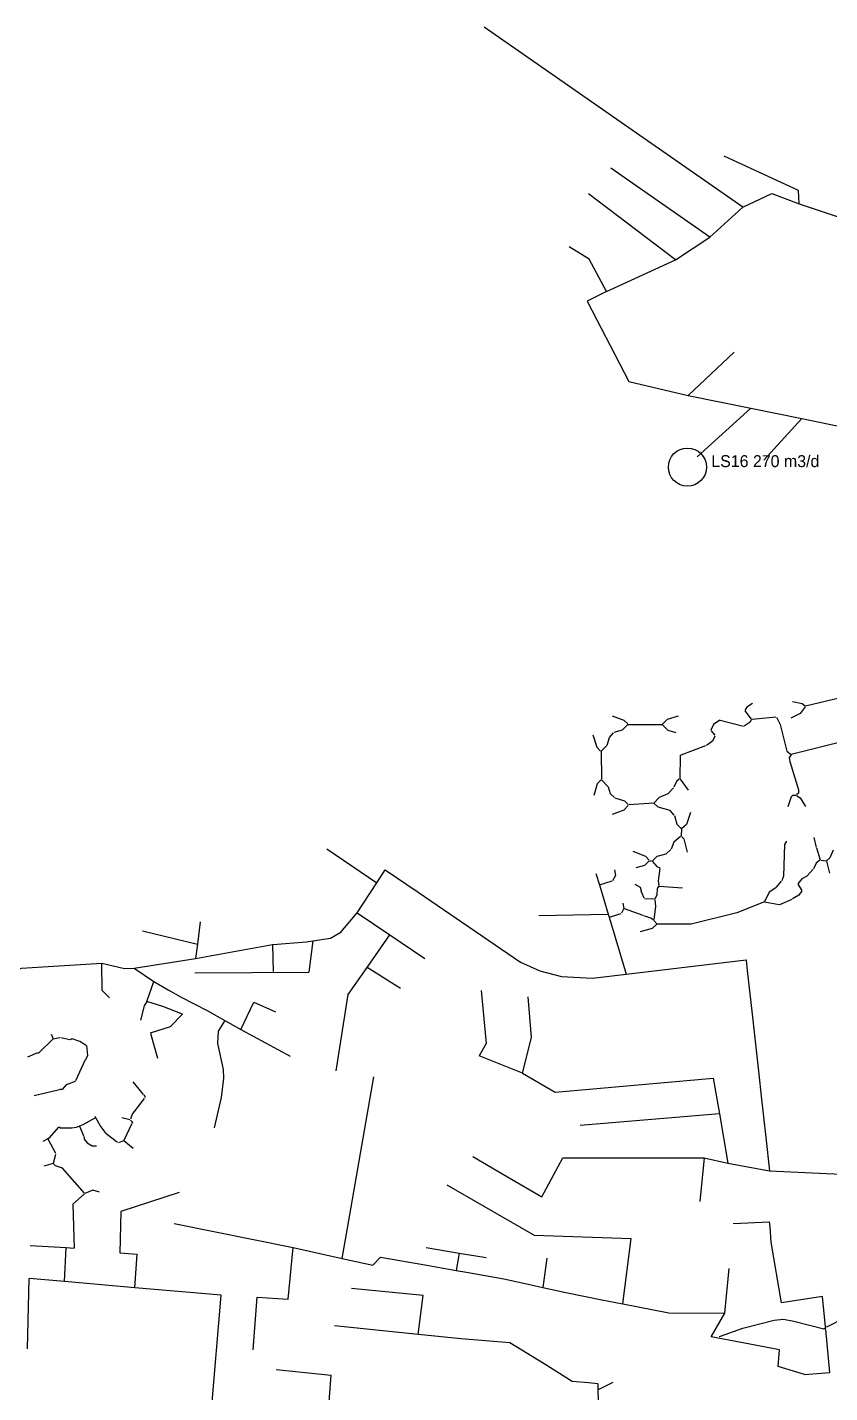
# Model space of a CAD drawing. Header units: metres. Extents: x 432891 to 477890, y 2556094 to 2581523.
# Drawn here: x 445870 to 447554, y 2567705 to 2570567 of the extents above; entities that cross this region are included whole.
import ezdxf

# ---------------------------------------------------------------- set-up
doc = ezdxf.new("R2010")
doc.units = ezdxf.units.M
for name, color, linetype in [('W10_LIFT_STATIONS', 6, 'Continuous'), ('W10_PIPE_DN200', 8, 'Continuous'), ('W10_PIPE_DN250_400', 3, 'Continuous')]:
    doc.layers.add(name, color=color, linetype=linetype)

msp = doc.modelspace()

# ---------------------------------------------------------------- linework, layer by layer
at = {"layer": 'W10_LIFT_STATIONS'}
msp.add_circle((447255.3, 2569645.2), 40, dxfattribs=at)
at = {"layer": 'W10_PIPE_DN200'}
for points in [[(447371.5, 2570190.5), (446828.7, 2570567.2)], [(447490, 2570196.9), (447488.3, 2570225.4), (447332.6, 2570296.8)], [(447302.3, 2570127.5), (447094.2, 2570271.8)], [(447230, 2570079.7), (447047.5, 2570218)], [(447371.5, 2570190.5), (447432.5, 2570218.7), (447490, 2570196.9)], [(447302.3, 2570127.5), (447371.5, 2570190.5)], [(447490, 2570196.9), (447667.2, 2570137.4)], [(447085.3, 2570013.1), (447049, 2570081.4), (447007.3, 2570106.8)], [(447230, 2570079.7), (447302.3, 2570127.5)], [(447085.3, 2570013.1), (447230, 2570079.7)], [(447085.3, 2570013.1), (447045, 2569992.8), (447132.6, 2569824.7), (447256.6, 2569795.6)], [(447256.6, 2569795.6), (447353.6, 2569886)], [(447256.6, 2569795.6), (447387.9, 2569768.6)], [(447387.9, 2569768.6), (447275.4, 2569666.5)], [(447387.9, 2569768.6), (447495.1, 2569747.1)], [(447495.1, 2569747.1), (447415.5, 2569660)], [(447495.1, 2569747.1), (447680.8, 2569708.8)], [(447638, 2569175.9), (447503, 2569143.9)], [(447392, 2569149.9), (447380, 2569141.9), (447376, 2569134.9)], [(447376, 2569133.9), (447389, 2569116.9)], [(447502, 2569142.9), (447492, 2569128.9), (447472, 2569118.9)], [(447476, 2569153.9), (447496, 2569149.9), (447502, 2569144.9)], [(447097, 2569123.9), (447122, 2569114.9), (447130, 2569106.9)], [(447130, 2569105.9), (447118, 2569093.9), (447101, 2569088.9)], [(447131, 2569105.9), (447202, 2569105.9)], [(447236, 2569122.9), (447213, 2569115.9), (447202, 2569105.9)], [(447202, 2569105.9), (447214, 2569093.9), (447231, 2569088.9)], [(447323, 2569114.9), (447310, 2569105.9), (447304, 2569093.9)], [(447324, 2569114.6), (447373, 2569102.1)], [(447389, 2569114.9), (447385, 2569108.9), (447374, 2569101.9)], [(447391, 2569115.9), (447389, 2569116.9)], [(447441, 2569120.8), (447391, 2569115.9)], [(447442, 2569120.9), (447450, 2569105.9), (447464, 2569049.9), (447473, 2569042.9)], [(447057, 2569083.9), (447065, 2569057.9), (447073, 2569049.9)], [(447091, 2569077.9), (447086, 2569061.9), (447074, 2569049.9)], [(447091.7, 2569078.6), (447100.4, 2569088.1)], [(447313, 2569080.9), (447308, 2569070.9), (447295, 2569061.9)], [(447304, 2569092.9), (447313, 2569082.9)], [(447675, 2569092.9), (447473, 2569042.9)], [(447074, 2569048.9), (447075, 2568990.9)], [(447241.9, 2569042.2), (447294.1, 2569061.5)], [(447240, 2569040.9), (447239, 2568991.9)], [(447240, 2569040.9), (447241.9, 2569042.2)], [(447473, 2569042.9), (447469, 2569035.9), (447470, 2569027.9), (447488, 2568968.9), (447488, 2568961.9), (447484, 2568957.9)], [(447074, 2568989.9), (447066, 2568980.9), (447059, 2568956.9)], [(447075, 2568989.9), (447089, 2568974.9), (447093, 2568960.9)], [(447238, 2568990.9), (447232, 2568985.9), (447227, 2568973.9)], [(447240, 2568990.9), (447257, 2568967.9)], [(447102.3, 2568952.5), (447093.8, 2568960.2)], [(447214, 2568959.9), (447196, 2568952.9), (447185, 2568940.9)], [(447214.7, 2568960.6), (447226.3, 2568973.1)], [(447131, 2568935.9), (447122, 2568925.9), (447097, 2568916.9)], [(447103, 2568951.9), (447123, 2568945.9), (447131, 2568937.9)], [(447185, 2568940.9), (447132, 2568936.9)], [(447185, 2568940.9), (447193, 2568932.9), (447218, 2568925.9)], [(447483, 2568956.9), (447476, 2568956.9), (447473, 2568953.9), (447466, 2568932.9)], [(447484, 2568956.9), (447492, 2568951.9), (447503, 2568933.9)], [(447227.3, 2568915.6), (447218.7, 2568925.1)], [(447228, 2568914.9), (447233, 2568896.9), (447243, 2568886.9)], [(447262, 2568920.9), (447253, 2568895.9), (447243, 2568886.9)], [(447243, 2568886.9), (447242, 2568871.9)], [(446498.8, 2568845.1), (446603.3, 2568773.6)], [(447210.7, 2568834.5), (447220.2, 2568843.2)], [(447241, 2568870.9), (447227, 2568858.9), (447221, 2568843.9)], [(447243, 2568870.9), (447248, 2568865.9), (447255, 2568837.9)], [(447463, 2568860.9), (447459, 2568853.9), (447457, 2568787.9), (447453, 2568777.9)], [(447525.8, 2568847.8), (447521.2, 2568868.9)], [(447526, 2568846.9), (447534, 2568821.9)], [(447141, 2568839.9), (447167, 2568829.9), (447175, 2568820.9)], [(447175, 2568819.9), (447165, 2568809.9), (447147, 2568804.9)], [(447176, 2568819.9), (447180, 2568819.9)], [(447181, 2568818.9), (447191, 2568807.9), (447197, 2568804.9)], [(447210, 2568833.9), (447191, 2568828.9), (447182, 2568819.9)], [(447533, 2568820.9), (447525, 2568814.9), (447520, 2568802.9)], [(447535, 2568820.9), (447546, 2568819.9)], [(447561, 2568841.9), (447554, 2568825.9), (447547, 2568819.9)], [(447547, 2568818.9), (447553, 2568793.9)], [(446603.3, 2568773.6), (446621.1, 2568801), (446690.2, 2568753.8), (446905.2, 2568607.2), (446945.3, 2568589.3), (446990.9, 2568577), (447055.9, 2568574.1), (447126.8, 2568582.5)], [(447063.2, 2568793.2), (447070.4, 2568769.5)], [(447102, 2568800.9), (447104, 2568788.9), (447098, 2568777.9)], [(447197, 2568803.9), (447194, 2568777.9), (447195, 2568767.9)], [(447506, 2568787.9), (447495, 2568781.9), (447487, 2568771.9)], [(447506.7, 2568788.6), (447519.3, 2568802.1)], [(446562.3, 2568710.7), (446603.3, 2568773.6)], [(447070.4, 2568769.5), (447097.1, 2568777.6)], [(447070.4, 2568769.5), (447089, 2568708)], [(447145, 2568770.9), (447156, 2568764.9), (447158, 2568756.9)], [(447195, 2568766.9), (447192, 2568761.9), (447191, 2568747.9), (447187, 2568739.9)], [(447196, 2568766.9), (447245, 2568762.9)], [(447441, 2568762.9), (447427, 2568753.9), (447417, 2568733.9)], [(447441.7, 2568763.6), (447452.4, 2568777.1)], [(447487, 2568770.9), (447495, 2568757.9)], [(447120, 2568730.9), (447122, 2568719.9)], [(447164.6, 2568741.8), (447158.4, 2568755.9)], [(447165, 2568740.9), (447186, 2568739.9)], [(447187, 2568738.9), (447188, 2568723.9), (447185, 2568696.9)], [(447417, 2568733.9), (447359, 2568710.9), (447263, 2568686.9), (447192, 2568686.9)], [(447417, 2568733.9), (447448, 2568727.9)], [(447448.9, 2568728.2), (447475.1, 2568739.4)], [(447495, 2568756.9), (447489, 2568747.9), (447476, 2568739.9)], [(446469.1, 2568652), (446506.5, 2568658), (446527.9, 2568670.4), (446562.3, 2568710.7)], [(446562.3, 2568710.7), (446631.1, 2568664.3)], [(446943.5, 2568704.9), (447089, 2568708)], [(447089, 2568708), (447090.8, 2568701.9)], [(447090.8, 2568701.9), (447116.1, 2568709.5)], [(447090.8, 2568701.9), (447126.8, 2568582.5)], [(447122, 2568719.9), (447117, 2568709.9)], [(447162.1, 2568705.2), (447122.9, 2568719.5)], [(447163, 2568704.9), (447180, 2568699.9), (447184, 2568695.9)], [(446112.2, 2568673.1), (446227.2, 2568645)], [(446233, 2568692), (446227.2, 2568645)], [(447191, 2568686.9), (447181, 2568677.9), (447156, 2568670.9)], [(447185, 2568694.9), (447191, 2568687.9)], [(446227.2, 2568645), (446223.4, 2568614.7)], [(446223.4, 2568614.7), (446384.8, 2568644.3)], [(446384.8, 2568644.3), (446385.1, 2568644.3), (446456.1, 2568649.9), (446469.1, 2568652)], [(446384.8, 2568644.3), (446386, 2568587.5)], [(446469.1, 2568652), (446460.6, 2568586.6)], [(446583.4, 2568596.5), (446631.1, 2568664.3)], [(446631.1, 2568664.3), (446704, 2568615)], [(446094.7, 2568594.6), (446223.4, 2568614.7)], [(445749.7, 2568562.3), (445858.1, 2568594.5), (446026.3, 2568605.3)], [(446026.3, 2568605.3), (446038.4, 2568602.6), (446074.1, 2568594.4), (446094.2, 2568594.6), (446094.7, 2568594.6)], [(446042.4, 2568532.4), (446027.5, 2568547.7), (446026.3, 2568605.3)], [(446094.7, 2568594.6), (446135.4, 2568567)], [(446222, 2568585.3), (446460.6, 2568586.6)], [(446518.5, 2568379.6), (446543.3, 2568539.6), (446583.4, 2568596.5)], [(446653.4, 2568552.4), (446583.4, 2568596.5)], [(447126.8, 2568582.5), (447378.2, 2568612.3)], [(447378.2, 2568612.3), (447380.8, 2568589.6)], [(447380.8, 2568589.6), (447390.9, 2568498.4)], [(446121, 2568525.1), (446135.4, 2568567)], [(446135.4, 2568567), (446165.5, 2568549.3)], [(446165.5, 2568549.3), (446192.9, 2568534.1)], [(446192.9, 2568534.1), (446247.5, 2568506)], [(446822.3, 2568547.8), (446833, 2568436.5), (446818.5, 2568411.3)], [(446928.1, 2568449.7), (446921, 2568534.8)], [(446115.7, 2568515.8), (446107.9, 2568485.7)], [(446121, 2568525.1), (446115.7, 2568515.8)], [(446154.5, 2568514.2), (446121, 2568525.1)], [(446195.8, 2568498.1), (446154.5, 2568514.2)], [(446247.5, 2568506), (446284.7, 2568484.7)], [(446318, 2568466.5), (446345.3, 2568523.7), (446391.1, 2568503)], [(446128.4, 2568459.4), (446170.6, 2568472.2), (446195.8, 2568498.1)], [(446284.7, 2568484.7), (446271, 2568462.9)], [(446284.7, 2568484.7), (446318, 2568466.5)], [(447390.9, 2568498.4), (447404.8, 2568372.8)], [(445895.3, 2568418.1), (445923.9, 2568445.7)], [(445920.6, 2568456.4), (445924.6, 2568446.4)], [(445924.6, 2568446.4), (445938.6, 2568449.4)], [(445940.6, 2568449.4), (445959.6, 2568445.4)], [(445960.6, 2568445.4), (445963.6, 2568447.4), (445979.6, 2568441.4)], [(446128.4, 2568459.4), (446129.5, 2568455.6)], [(446129.5, 2568455.6), (446143.4, 2568406.2)], [(446271, 2568462.9), (446269.1, 2568436.5), (446281.3, 2568382.2), (446281.8, 2568364), (446277.3, 2568323.5), (446262.4, 2568259.8)], [(446318, 2568466.5), (446421.6, 2568410)], [(446908.9, 2568374.7), (446928.1, 2568449.7)], [(445891.6, 2568417.4), (445870.6, 2568408.4)], [(445892.6, 2568417.4), (445893.6, 2568416.4)], [(445894.6, 2568417.4), (445895.3, 2568418.1)], [(445993.7, 2568432.9), (445980.5, 2568440.9)], [(445994.6, 2568432.4), (445996.6, 2568411.4), (445993.6, 2568405.4)], [(445972, 2568359.3), (445992.2, 2568403.5)], [(445993.6, 2568405.4), (445992.2, 2568403.5)], [(446908.9, 2568374.7), (446818.5, 2568411.3)], [(445970.6, 2568357.4), (445951.6, 2568350.4), (445943.6, 2568340.4), (445938.6, 2568340.4)], [(446114, 2568330.2), (446092.3, 2568356.6)], [(446546.6, 2568077.7), (446597.5, 2568367)], [(446908.9, 2568374.7), (446977.8, 2568334.9)], [(447072.8, 2568343.3), (447309.3, 2568364.3)], [(447309.3, 2568364.3), (447322.3, 2568289.7)], [(447404.8, 2568372.8), (447410, 2568326.3)], [(445884.6, 2568327.6), (445937.6, 2568340.2)], [(446116.2, 2568327.6), (446114.8, 2568329.2)], [(446977.8, 2568334.9), (447072.8, 2568343.3)], [(446098.6, 2568299.4), (446090.6, 2568290.4), (446086.6, 2568278.4)], [(446099.2, 2568300.2), (446116, 2568321.6)], [(446118, 2568325.2), (446116.2, 2568327.6)], [(446117.6, 2568323.4), (446116.6, 2568322.4)], [(447410, 2568326.3), (447419.6, 2568239.7)], [(445987.5, 2568266.9), (446012.3, 2568281.2)], [(446011.6, 2568284.4), (446013.2, 2568281.7)], [(446013.2, 2568281.7), (446022.6, 2568265.4)], [(446068.6, 2568281.4), (446085.6, 2568277.4)], [(446086.6, 2568276.4), (446087.3, 2568275.7)], [(446090.9, 2568272.1), (446087.3, 2568275.7)], [(446090.9, 2568272.1), (446090.2, 2568269.5)], [(447322.3, 2568289.7), (447030.5, 2568265.2)], [(447322.3, 2568289.7), (447340.3, 2568185.9)], [(445935.6, 2568261.4), (445915.6, 2568238.4), (445913.5, 2568237.2)], [(445979.8, 2568263.4), (445972.6, 2568260.4), (445963.6, 2568259.4), (445939.6, 2568259.4), (445936.6, 2568261.4)], [(445986.6, 2568266.4), (445979.8, 2568263.4)], [(445989.2, 2568241.3), (445980.2, 2568262.5)], [(446036, 2568248.2), (446023.2, 2568264.6)], [(446036, 2568248.2), (446038.4, 2568245.8)], [(446038.4, 2568245.8), (446059.8, 2568229.9)], [(446073.1, 2568234.3), (446090.2, 2568269.5)], [(445913.5, 2568237.2), (445902.6, 2568231.4)], [(445930.2, 2568206.3), (445914, 2568236.3)], [(445989.6, 2568240.4), (445989.6, 2568236.4), (445995.6, 2568228.4), (446006.6, 2568222.4), (446015.6, 2568222.4)], [(446062.6, 2568229.4), (446072.6, 2568233.4)], [(446072.6, 2568233.4), (446092.6, 2568217.4)], [(445924.6, 2568185.4), (445904.6, 2568179.4)], [(445929.6, 2568204.4), (445924.6, 2568185.4)], [(445924.6, 2568185.4), (445928.6, 2568181.4), (445943.6, 2568176.4)], [(446804.8, 2568199.7), (446877.5, 2568157.6)], [(446949.7, 2568115.6), (446993.8, 2568197.3)], [(446993.8, 2568197.3), (447290, 2568197)], [(447290, 2568197), (447280.9, 2568105.6)], [(447290, 2568197), (447340.3, 2568185.9)], [(447340.3, 2568185.9), (447427.4, 2568170)], [(445990, 2568123.2), (445944.3, 2568175.7)], [(446877.5, 2568157.6), (446949.7, 2568115.6)], [(446021.6, 2568125.4), (446007.6, 2568129.4), (445990.6, 2568122.4)], [(446750.6, 2568140.8), (446905.9, 2568051.4)], [(445965.9, 2568099.9), (445989.9, 2568121.7)], [(445965.9, 2568099.9), (445968.2, 2568007.9)], [(446188.9, 2568124.3), (446066.2, 2568084.7), (446064.4, 2567998), (446100.7, 2567995)], [(446530.5, 2567986.3), (446546.6, 2568077.7)], [(446178.1, 2568059.8), (446427.8, 2568009.1)], [(446905.9, 2568051.4), (446933.9, 2568035.2), (447137.4, 2568027.8)], [(447351.5, 2568059.2), (447427.6, 2568063.1)], [(447428.5, 2568052.6), (447427.6, 2568063.1)], [(447544.8, 2567842.8), (447538.9, 2567906.7), (447452.5, 2567893), (447431.2, 2568020.6), (447428.5, 2568052.6)], [(445876, 2568013.5), (445951.6, 2568008.9)], [(447119.7, 2567890.9), (447137.4, 2568027.8)], [(445948.2, 2567937.8), (445951.6, 2568008.9)], [(445951.6, 2568008.9), (445968.2, 2568007.9)], [(446095.6, 2567924.8), (446100.7, 2567995)], [(446417.6, 2567901), (446427.8, 2568009.1)], [(446427.8, 2568009.1), (446530.5, 2567986.3)], [(446530.5, 2567986.3), (446595.4, 2567971.9)], [(446595.4, 2567971.9), (446611, 2567988.9)], [(446611, 2567988.9), (446708.6, 2567971.9)], [(446706.8, 2568009.3), (446776.3, 2567997.5)], [(446776.3, 2567997.5), (446769.8, 2567961.2)], [(446776.3, 2567997.5), (446832.8, 2567987.9)], [(446960.5, 2567986.5), (446952, 2567925.4)], [(446708.6, 2567971.9), (446769.8, 2567961.2)], [(446769.8, 2567961.2), (446791.7, 2567957.4)], [(446791.7, 2567957.4), (446870.1, 2567943.8)], [(447333.6, 2567871.6), (447342.5, 2567965.1)], [(445870.9, 2567796.7), (445874.4, 2567944.2)], [(445948.2, 2567937.8), (445874.4, 2567944.2)], [(446095.6, 2567924.8), (445948.2, 2567937.8)], [(446870.1, 2567943.8), (446927.4, 2567930.9)], [(446927.4, 2567930.9), (446952, 2567925.4)], [(446276.9, 2567908.9), (446095.6, 2567924.8)], [(446256.5, 2567668.8), (446276.9, 2567908.9)], [(446344, 2567794.6), (446352.3, 2567904.7)], [(446352.3, 2567904.7), (446417.6, 2567901)], [(446700.6, 2567908.5), (446550.7, 2567923.3)], [(446690.4, 2567826.9), (446700.6, 2567908.5)], [(446952, 2567925.4), (447000.3, 2567914.5)], [(447000.3, 2567914.5), (447075.9, 2567899.6)], [(447075.9, 2567899.6), (447119.7, 2567890.9)], [(447548.8, 2567843.2), (447620.7, 2567880), (447627, 2567884.9), (447632.5, 2567891.2), (447635.6, 2567895.9), (447638.2, 2567903.4), (447641.7, 2567913.3), (447649.5, 2567921)], [(447119.7, 2567890.9), (447216.2, 2567871.9)], [(447216.2, 2567871.9), (447333.6, 2567871.6)], [(447304.7, 2567821.6), (447333.6, 2567871.6)], [(446690.4, 2567826.9), (446514.8, 2567844.6)], [(447321.9, 2567822.4), (447324.7, 2567823.4), (447371.2, 2567840.2), (447437.5, 2567856.5), (447456.5, 2567858.6), (447478.8, 2567854.6), (447541.2, 2567838.4)], [(447544.8, 2567842.8), (447548.8, 2567843.2)], [(447545.2, 2567838.8), (447544.8, 2567842.8)], [(446780.2, 2567817.8), (446690.4, 2567826.9)], [(446882.8, 2567809.2), (446780.2, 2567817.8)], [(447371.3, 2567809.1), (447304.7, 2567821.6)], [(447545.2, 2567838.8), (447541.2, 2567838.4)], [(447553.7, 2567746.9), (447545.3, 2567837.3)], [(446954.8, 2567765.6), (446882.8, 2567809.2)], [(447500.6, 2567742.8), (447445.3, 2567759.5), (447448.5, 2567794.6), (447371.3, 2567809.1)], [(447047.9, 2567725.1), (447013.2, 2567728.2), (446954.8, 2567765.6)], [(446392.5, 2567753.4), (446507.4, 2567741.6)], [(446500.8, 2567648.6), (446507.4, 2567741.6)], [(447071.4, 2567713.1), (447099.7, 2567727.1)], [(447500.6, 2567742.8), (447553.7, 2567746.9)], [(447067.2, 2567723.3), (447047.9, 2567725.1)], [(447067.2, 2567723.3), (447067.4, 2567713)], [(447067.4, 2567713), (447071.4, 2567713.1)], [(447067.4, 2567713), (447070.2, 2567602.4)]]:
    msp.add_lwpolyline(points, dxfattribs=at)
at = {"layer": 'W10_PIPE_DN250_400'}
for points in [[(447419.6, 2568239.7), (447427.4, 2568170)], [(447427.4, 2568170), (447547.2, 2568164.6)], [(447547.2, 2568164.6), (447595.2, 2568162.5)]]:
    msp.add_lwpolyline(points, dxfattribs=at)

# ---------------------------------------------------------------- texts
at = {"layer": 'W10_LIFT_STATIONS'}
msp.add_text('LS16 270 m3/d', height=25, dxfattribs=at).set_placement((447305.3, 2569645.2))

doc.saveas('drawing.dxf')
